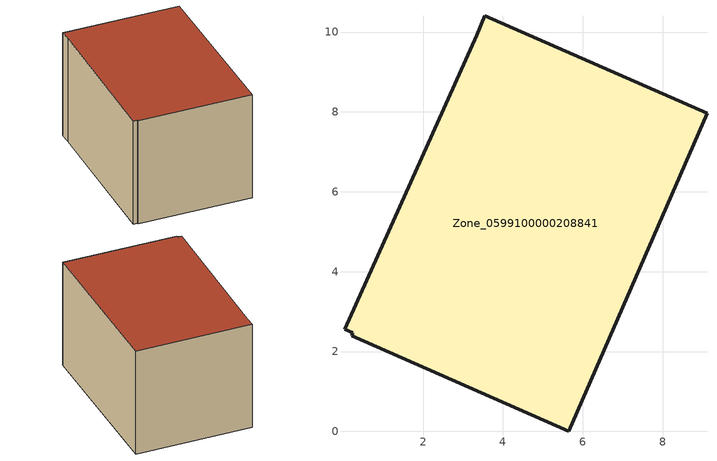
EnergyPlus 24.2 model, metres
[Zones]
Zone_0599100000208841
 floor ground (C_G): 0.03,2.56 3.34,9.92 3.54,10.41 9.11,7.97 5.65,0 0.21,2.4 0.24,2.47 z0
 wall outside (C_F): 3.34,9.92 0.03,2.56 0.24,2.47 0.21,2.4 5.65,0 9.11,7.97 3.54,10.41 3.34,9.92 z0:5.83
 roof outside (C_R): 3.54,10.41 3.34,9.92 0.03,2.56 0.24,2.47 0.21,2.4 5.65,0 9.11,7.97 z5.83
[BUILDING]
Pand.0599100000208841: North Axis=0; Terrain=City; Loads Convergence Tolerance Value=0.04; Temperature Convergence Tolerance Value=0.4; Solar Distribution=FullExterior; Maximum Number of Warmup Days=25; Minimum Number of Warmup Days=1
[Site:Location]
Rotterdam.The.Hague.AP_ZH_NLD Design_Conditions: Latitude=51.96; Longitude=4.45; Time Zone=1; Elevation=-4.5
[SITE:GROUNDTEMPERATURE:BUILDINGSURFACE]
18, 18, 18, 18, 18, 18, 18, 18, 18, 18, 18, 18
[MATERIAL] Thermal Absorptance=0.9; Solar Absorptance=0.7; Visible Absorptance=0.7
Name | Roughness | Thickness | Conductivity | Density | Specific Heat
G.TC.1946-1964 | MediumSmooth | 0.15 | 1 | 540 | 1210
F.TC.1946-1964 | Rough | 0.3 | 0.857143 | 1920 | 840
R.TC.1946-1964 | MediumRough | 0.2 | 0.235294 | 1500 | 1000
[CONSTRUCTION]
C_G: G.TC.1946-1964
C_F: F.TC.1946-1964
C_R: R.TC.1946-1964
[ZONE]
Zone_0599100000208841: Type=1; Multiplier=1; Ceiling Height=Autocalculate; Volume=Autocalculate; Floor Area=autocalculate; Part of Total Floor Area=Yes
[ZONEINFILTRATION:DESIGNFLOWRATE]
Infil_Zone_0599100000208841: Zone or ZoneList or Space or SpaceList=Zone_0599100000208841; Schedule=AlwaysOn; Design Flow Rate Calculation Method=Flow/Area; Flow Rate per Floor Area=0.003; Constant Term Coefficient=1; Temperature Term Coefficient=0; Velocity Term Coefficient=0; Velocity Squared Term Coefficient=0
[HVACTEMPLATE:ZONE:IDEALLOADSAIRSYSTEM]
Zone_0599100000208841: Maximum Heating Supply Air Temperature=50; Minimum Cooling Supply Air Temperature=13; Maximum Heating Supply Air Humidity Ratio=0.0156; Minimum Cooling Supply Air Humidity Ratio=0.0077; Heating Limit=NoLimit; Cooling Limit=NoLimit; Dehumidification Control Type=ConstantSensibleHeatRatio; Cooling Sensible Heat Ratio=0.7; Dehumidification Setpoint=60; Humidification Control Type=None; Humidification Setpoint=30; Outdoor Air Method=None; Outdoor Air Flow Rate per Person=0.00944; Outdoor Air Flow Rate per Zone Floor Area=0; Outdoor Air Flow Rate per Zone=0; Demand Controlled Ventilation Type=None; Outdoor Air Economizer Type=NoEconomizer; Heat Recovery Type=None; Sensible Heat Recovery Effectiveness=0.7; Latent Heat Recovery Effectiveness=0.65
[ZONECONTROL:THERMOSTAT]
ThermostatControl_Zone_0599100000208841: Zone or ZoneList=Zone_0599100000208841; Control Type Schedule=DualSetpointControlType; Control 1=Thermostat_Zone_0599100000208841; Temperature Difference Between Cutout And Setpoint=0
[THERMOSTATSETPOINT:DUALSETPOINT]
Thermostat_Zone_0599100000208841: Heating Setpoint Temperature Schedule=HeatingSetpoint_Zone_0599100000208841; Cooling Setpoint Temperature Schedule=CoolingSetpoint_Zone_0599100000208841
[SCHEDULE:COMPACT]
HeatingSetpoint_Zone_0599100000208841: Through: 12/31, For: AllDays, Until: 24:00, 21
CoolingSetpoint_Zone_0599100000208841: Through: 12/31, For: AllDays, Until: 24:00, 24
DualSetpointControlType: Through: 12/31, For: AllDays, Until: 24:00, 4
AlwaysOn: Through: 12/31, For: AllDays, Until: 24:00, 1
